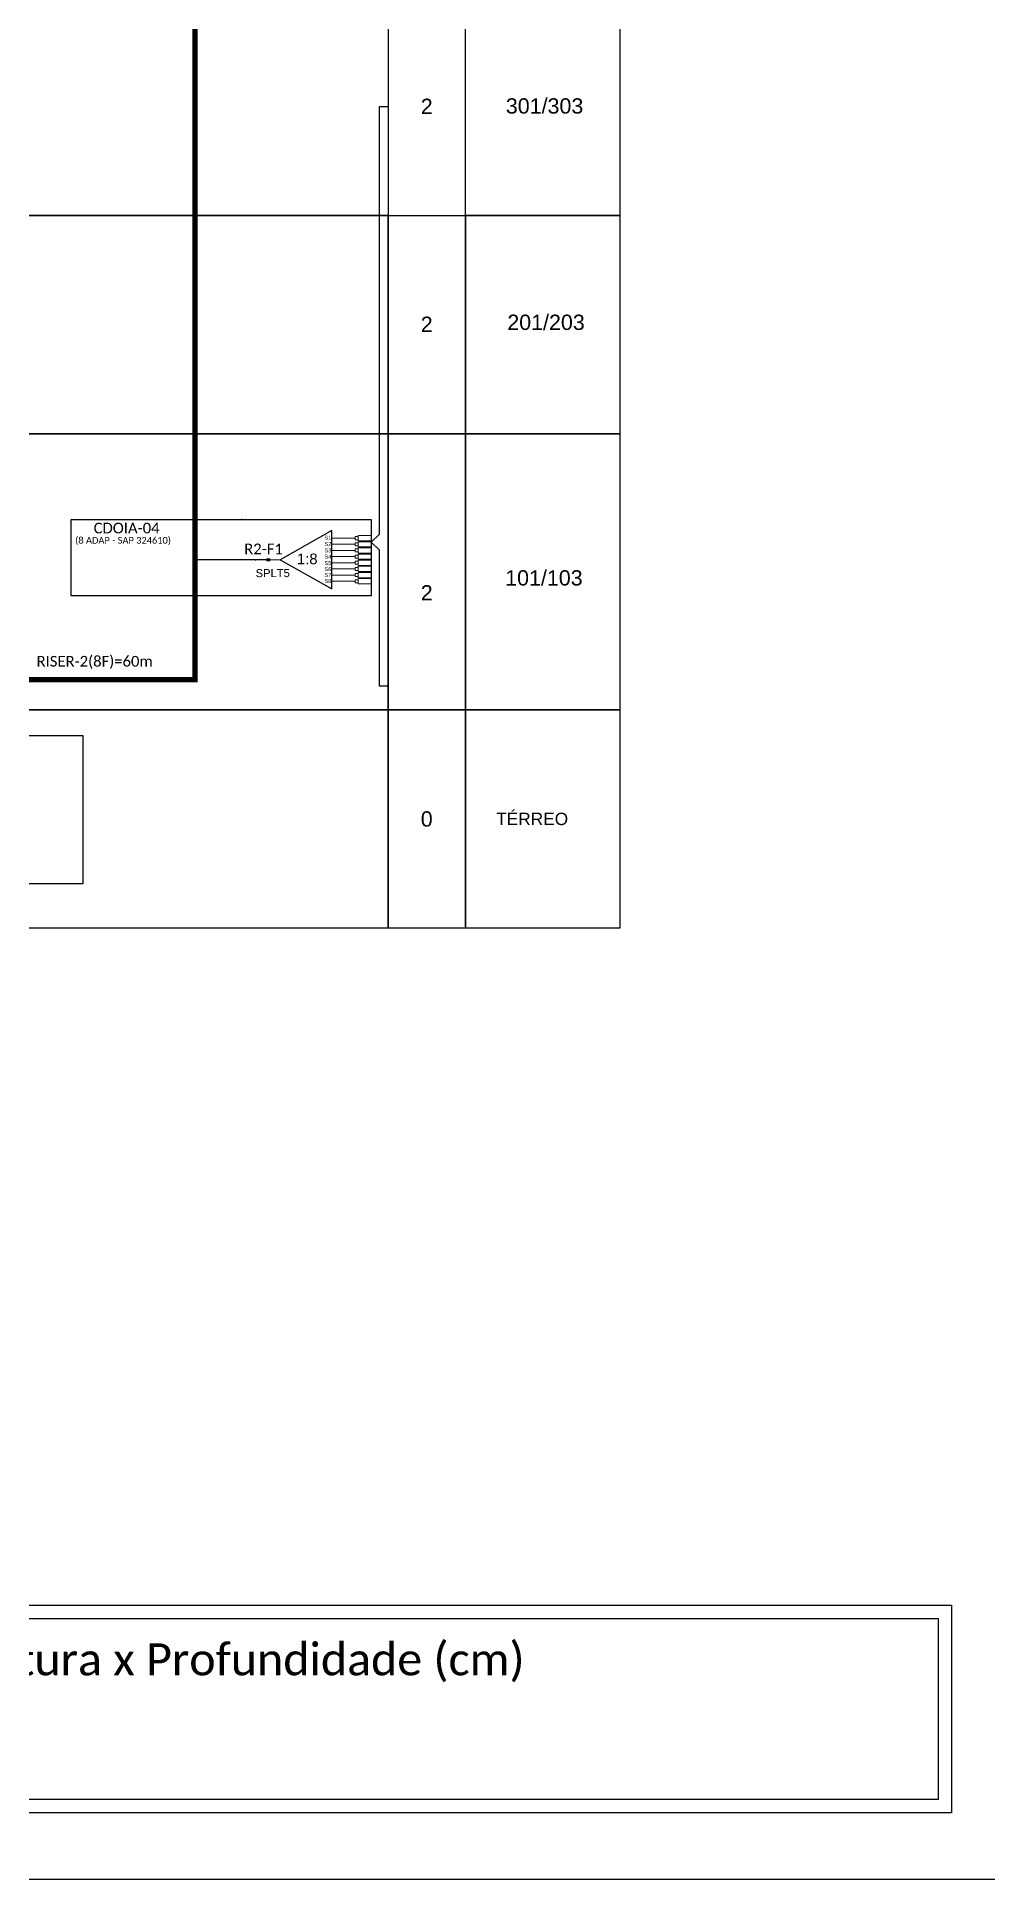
# Model space of a CAD drawing. Header units: millimetres. Extents: x 685560 to 956314, y 7459598 to 7518998.
# Drawn here: x 887723 to 901970, y 7459598 to 7487230 of the extents above; entities that cross this region are included whole.
import ezdxf
from ezdxf.enums import TextEntityAlignment as Align

# ---------------------------------------------------------------- set-up
doc = ezdxf.new("R2010")
doc.units = ezdxf.units.MM
doc.header["$LTSCALE"] = 3
doc.styles.add('ARIAL', font='')
doc.styles.add('WMF-Calibri0', font='')
doc.styles.get('ARIAL').set_extended_font_data('Arial')
doc.styles.get('WMF-Calibri0').set_extended_font_data('Calibri')

# ---------------------------------------------------------------- blocks, each defined once
blk = doc.blocks.new('SPLITTER_')
blk.add_point((0, 0))
at = {"style": 'ARIAL', "flags": 4}
blk.add_attdef('SPLT', (0, -3.26), '', height=1.5, dxfattribs=at)
blk = doc.blocks.new('A$C415C251F')
at = {"color": 3}
blk.add_point((0, 0), dxfattribs=at)
blk = doc.blocks.new('LEG_CDOIA8_C-SPLT_DIR')
at = {"color": 3}
blk.add_blockref('A$C415C251F', (0, 0), dxfattribs=at)
at = {"color": 1, "style": 'WMF-Calibri0', "flags": 4}
blk.add_attdef('CDO', (-26.84, -2.61), '', height=2, dxfattribs=at)
blk.add_attdef('MODELO', text='', height=1.5, dxfattribs=at).set_placement((-22.23, -4.54), align=Align.CENTER)
at = {"style": 'ARIAL', "flags": 4}
blk.add_attdef('SPLITAGEM', text='', height=1.5, dxfattribs=at).set_placement((-18.36, -12.59), align=Align.CENTER)
blk = doc.blocks.new('SPLT_1-8_SC-APC')
at = {"color": 1}
blk.add_lwpolyline([(-7.37, -2.1), (-17.04, -7.55), (-7.37, -13), (-7.37, -2.1)], dxfattribs=at)
at = {"color": 3, "lineweight": 0}
for points in [[(-2.99, -3.22), (-2.41, -3.22), (-2.41, -3.8), (-2.99, -3.8)], [(-2.99, -4.38), (-2.41, -4.38), (-2.41, -4.95), (-2.99, -4.95)], [(-2.99, -5.53), (-2.41, -5.53), (-2.41, -6.1), (-2.99, -6.1)], [(-2.99, -6.68), (-2.41, -6.68), (-2.41, -7.26), (-2.99, -7.26)], [(-2.99, -7.84), (-2.41, -7.84), (-2.41, -8.41), (-2.99, -8.41)], [(-2.99, -8.99), (-2.41, -8.99), (-2.41, -9.56), (-2.99, -9.56)], [(-2.99, -10.14), (-2.41, -10.14), (-2.41, -10.72), (-2.99, -10.72)], [(-2.99, -11.3), (-2.41, -11.3), (-2.41, -11.87), (-2.99, -11.87)]]:
    blk.add_lwpolyline(points, close=True, dxfattribs=at)
for points in [[(-2.41, -3.02), (-2.41, -4)], [(-2.41, -3.02), (0, -3.02)], [(-2.99, -3.51), (-7.37, -3.51)], [(-7.37, -4.66), (-2.99, -4.66)], [(-7.37, -5.82), (-2.99, -5.82)], [(-2.41, -4), (0, -4)], [(-2.41, -4.17), (-2.41, -5.16)], [(-2.41, -4.17), (0, -4.17)], [(-2.41, -5.16), (0, -5.16)], [(-2.41, -5.32), (-2.41, -6.31)], [(-2.41, -5.32), (0, -5.32)], [(-2.41, -6.31), (0, -6.31)], [(-2.41, -6.48), (-2.41, -7.46)], [(-2.41, -6.48), (0, -6.48)], [(-7.37, -6.97), (-2.99, -6.97)], [(-7.37, -8.12), (-2.99, -8.12)], [(-7.37, -9.28), (-2.99, -9.28)], [(-2.41, -7.46), (0, -7.46)], [(-2.41, -7.63), (-2.41, -8.62)], [(-2.41, -7.63), (0, -7.63)], [(-2.41, -8.62), (0, -8.62)], [(-2.41, -8.78), (-2.41, -9.77)], [(-2.41, -8.78), (0, -8.78)], [(-2.41, -9.77), (0, -9.77)], [(-2.41, -9.94), (-2.41, -10.92)], [(-2.41, -9.94), (0, -9.94)], [(-7.37, -10.43), (-2.99, -10.43)], [(-7.37, -11.58), (-2.99, -11.58)], [(-2.41, -10.92), (0, -10.92)], [(-2.41, -11.09), (-2.41, -12.08)], [(-2.41, -11.09), (0, -11.09)], [(-2.41, -12.08), (0, -12.08)]]:
    blk.add_lwpolyline(points, dxfattribs=at)
at = {"color": 1, "lineweight": 0}
blk.add_lwpolyline([(-17.04, -7.55), (-19.26, -7.55)], dxfattribs=at)
at = {"color": 1, "style": 'ARIAL'}
for s, height, p in [('S1', 0.75, (-8.74, -3.78)), ('1:8', 2, (-13.91, -8.4)), ('S2', 0.75, (-8.74, -4.97)), ('S3', 0.75, (-8.74, -6.18)), ('S4', 0.75, (-8.74, -7.36)), ('S5', 0.75, (-8.74, -8.57)), ('S6', 0.75, (-8.74, -9.69)), ('S7', 0.75, (-8.74, -10.78)), ('S8', 0.75, (-8.74, -11.9))]:
    blk.add_text(s, height=height, dxfattribs=at).set_placement(p)

msp = doc.modelspace()

# ---------------------------------------------------------------- hatches: boundary and pattern name
h = msp.add_hatch(color=3)
h.dxf.hatch_style = 1
edge = h.paths.add_edge_path()
edge.add_arc((891193, 7479388), 20.5, 0, 360)

# ---------------------------------------------------------------- linework, layer by layer
for points in [[(872214, 7459598), (956314, 7459598), (956314, 7518998), (872214, 7518998)], [(876560, 7487824), (892990, 7487824), (892990, 7484550), (876560, 7484550)], [(894147, 7487824), (896462, 7487824), (896462, 7484550), (894147, 7484550)], [(876560, 7484550), (892990, 7484550), (892990, 7481276), (876560, 7481276)], [(892990, 7484550), (894147, 7484550), (894147, 7481276), (892990, 7481276)], [(894147, 7484550), (896462, 7484550), (896462, 7481276), (894147, 7481276)], [(876560, 7481276), (892990, 7481276), (892990, 7477137), (876560, 7477137)], [(892990, 7481276), (894147, 7481276), (894147, 7477137), (892990, 7477137)], [(894147, 7481276), (896462, 7481276), (896462, 7477137), (894147, 7477137)], [(876560, 7477137), (892990, 7477137), (892990, 7473862), (876560, 7473862)], [(892990, 7477137), (894147, 7477137), (894147, 7473862), (892990, 7473862)], [(894147, 7477137), (896462, 7477137), (896462, 7473862), (894147, 7473862)], [(873208, 7463708), (901433, 7463708), (901433, 7460591), (873208, 7460591)], [(873408, 7463508), (901233, 7463508), (901233, 7460791), (873408, 7460791)]]:
    msp.add_lwpolyline(points, close=True)
at = {"color": 6, "const_width": 80}
msp.add_lwpolyline([(887512, 7476565), (887512, 7477588), (890094, 7477588), (890093, 7502301)], dxfattribs=at)
at = {"color": 3}
for points in [[(892859, 7479772), (892859, 7486187), (892991, 7486187)], [(892990, 7477489), (892858, 7477489), (892859, 7479530), (892734, 7479651), (892859, 7479772), (892859, 7479772)]]:
    msp.add_lwpolyline(points, dxfattribs=at)
at = {"color": 1}
for points in [[(888239, 7479992), (892734, 7479992), (892734, 7478846), (888239, 7478846)], [(881470, 7476752), (888413, 7476752), (888413, 7474527), (881470, 7474527)]]:
    msp.add_lwpolyline(points, close=True, dxfattribs=at)
at = {"color": 6}
msp.add_lwpolyline([(891193, 7479388), (890094, 7479388)], dxfattribs=at)
at = {"color": 3}
msp.add_circle((891193, 7479388), 20.5, dxfattribs=at)

# ---------------------------------------------------------------- block references
at = {"color": 1}
ref = msp.add_blockref('LEG_CDOIA8_C-SPLT_DIR', (890795, 7479992), dxfattribs=dict(at, xscale=80.00000000001819, yscale=79.99999999992724, zscale=80))
ref.add_attrib('CDO', 'CDOIA-04', (888575, 7479783), dxfattribs={"color": 1, "height": 160, "style": 'WMF-Calibri0'})
ref.add_attrib('MODELO', '(8 ADAP - SAP 324610)', dxfattribs={"color": 1, "height": 100, "style": 'WMF-Calibri0'}).set_placement((889016, 7479629), align=Align.CENTER)
at = {"color": 3, "xscale": 80.00000000001819, "yscale": 79.99999999992724, "zscale": 80}
msp.add_blockref('SPLT_1-8_SC-APC', (892734, 7479992), dxfattribs=at)
ref = msp.add_blockref('SPLITTER_', (891003, 7479388), dxfattribs=dict(xscale=80.00000000001819, yscale=79.99999999992724, zscale=80))
ref.add_attrib('SPLT', 'SPLT5', (891003, 7479127), dxfattribs={"height": 120, "style": 'ARIAL'})

# ---------------------------------------------------------------- texts
at = {"style": 'ARIAL'}
for s, height, p in [('301/303', 230, (894754, 7486079)), ('201/203', 230, (894776, 7482834)), ('101/103', 230, (894744, 7479001)), ('TÉRREO', 185.4, (894609, 7475408))]:
    msp.add_text(s, height=height, dxfattribs=at).set_placement(p)
at = {"color": 6, "style": 'WMF-Calibri0'}
for s, p in [('R2-F1', (890832, 7479470)), ('RISER-2(8F)=60m', (887719, 7477785))]:
    msp.add_text(s, height=160, dxfattribs=at).set_placement(p)
at = {"insert": (873730, 7463135), "char_height": 480, "width": 44349.1, "attachment_point": 1, "style": 'WMF-Calibri0'}
msp.add_mtext('1) Medidas das caixas internas =  Largura x Altura x Profundidade (cm)', dxfattribs=at)
at = {"style": 'ARIAL', "flags": 12}
for tag, p in [('2', (893568, 7486188)), ('2', (893568, 7482919)), ('2', (893568, 7478892)), ('0', (893568, 7475500))]:
    msp.add_attdef(tag, text='XX', height=230, dxfattribs=at).set_placement(p, align=Align.MIDDLE_CENTER)

doc.saveas('drawing.dxf')
